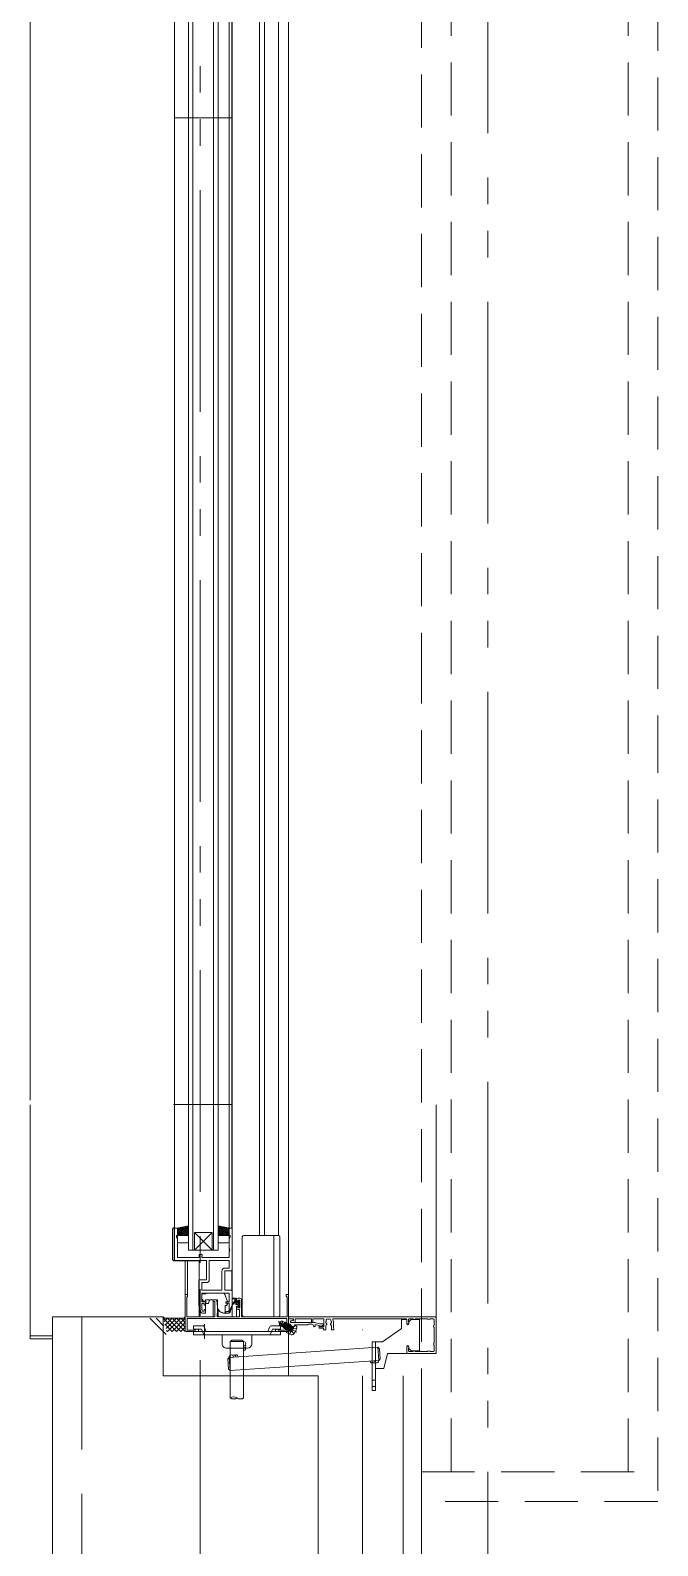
# Model space of a CAD drawing. Units: millimetres at full size. Extents: x -12803 to 120774, y -9413 to 101127.
# Drawn here: x 78964 to 79389, y 12226 to 13252 of the extents above; entities that cross this region are included whole.
import ezdxf

# ---------------------------------------------------------------- set-up
doc = ezdxf.new("R2010")
doc.units = ezdxf.units.MM
doc.header["$LTSCALE"] = 30
for name, pattern in [('DASHED1', [1.8, 1.2, -0.6]), ('DASHED3', [4, 3, -1]), ('DOUBLE_CHAIN1', [8.8, 5, -1, 0.6, -0.6, 0.6, -1])]:
    doc.linetypes.add(name, pattern=pattern)
doc.layers.add('0-0_NoName', color=7, linetype='Continuous')
for name, color, linetype, lineweight in [('2-0_通芯', 7, 'DOUBLE_CHAIN1', 15), ('2-1_躯体', 7, 'Continuous', 15), ('2-3_間仕切り', 7, 'Continuous', 15), ('2-A_建具', 7, 'Continuous', 15)]:
    doc.layers.add(name, color=color, linetype=linetype, lineweight=lineweight)

# ---------------------------------------------------------------- blocks, each defined once
blk = doc.blocks.new('グループ部品-732')
at = {"layer": '2-0_通芯'}
blk.add_line((79079.36, 20799.98), (79079.36, 5670.44), dxfattribs=at)
at = {"layer": '2-1_躯体'}
for p, q in [((78979.36, 12381.41), (79054.36, 12381.41)), ((78979.36, 12381.41), (78979.36, 6706.41)), ((79054.36, 12381.41), (79054.36, 12341.41)), ((79054.36, 12341.41), (79159.36, 12341.41)), ((79159.36, 12341.41), (79159.36, 11826.41))]:
    blk.add_line(p, q, dxfattribs=at)
at = {"layer": '2-1_躯体', "linetype": 'DASHED3'}
blk.add_line((78999.36, 12381.41), (78999.36, 6726.41), dxfattribs=at)
at = {"layer": '2-3_間仕切り'}
for p, q in [((79189.36, 12341.41), (79189.36, 11856.41)), ((79216.86, 12341.41), (79216.86, 12141.41)), ((79229.36, 12341.41), (79229.36, 12141.41))]:
    blk.add_line(p, q, dxfattribs=at)
at = {"layer": '2-A_建具', "linetype": 'DASHED1'}
for p, q in [((79249.36, 12276.41), (79249.36, 14316.41)), ((79369.36, 12276.41), (79369.36, 14316.41)), ((79229.36, 12808.3), (79229.36, 14163.34)), ((79389.36, 14138.3), (79389.36, 12785.54)), ((79229.36, 12256.41), (79229.36, 12808.3)), ((79389.36, 12785.54), (79389.36, 12256.41)), ((79229.36, 12276.41), (79389.36, 12276.41)), ((79389.36, 12256.41), (79229.36, 12256.41))]:
    blk.add_line(p, q, dxfattribs=at)
at = {"layer": '2-A_建具'}
for p, q in [((78964.36, 12527.91), (78964.36, 14224.41)), ((79101.06, 12381.41), (79101.06, 13307.48)), ((79062.06, 13297.91), (79062.06, 12419.91)), ((79071.56, 13291.41), (79071.56, 12426.41)), ((79074.56, 13291.41), (79074.56, 12426.41)), ((79088.56, 13291.41), (79088.56, 12426.41)), ((79091.56, 13291.41), (79091.56, 12426.41)), ((79139.36, 13292.91), (79139.36, 12341.41)), ((79099.06, 12436.41), (79099.06, 13281.41)), ((79100.96, 13276.41), (79100.96, 12441.41)), ((79119.56, 12436.41), (79119.56, 13276.41)), ((79122.96, 12436.41), (79122.96, 13276.41)), ((79100.96, 13192.81), (79062.06, 13192.81)), ((78964.36, 12368.41), (78964.36, 12524.91)), ((79100.96, 12525.01), (79061.26, 12525.01)), ((79239.36, 12381.41), (79239.36, 12524.91)), ((79064.06, 12441.41), (79071.56, 12442.91)), ((79064.06, 12436.64), (79070.02, 12442.6)), ((79064.06, 12438.05), (79068.25, 12442.25)), ((79065.24, 12436.41), (79071.56, 12442.72)), ((79071.56, 12438.68), (79068.03, 12442.21)), ((79071.56, 12440.1), (79069.21, 12442.44)), ((79071.56, 12441.51), (79070.39, 12442.68)), ((79099.06, 12441.41), (79091.56, 12442.91)), ((79097.87, 12436.41), (79091.56, 12442.72)), ((79091.56, 12441.51), (79092.72, 12442.68)), ((79091.56, 12440.1), (79093.9, 12442.44)), ((79091.56, 12438.68), (79095.08, 12442.21)), ((79099.06, 12436.64), (79093.09, 12442.6)), ((79099.06, 12438.05), (79094.86, 12442.25)), ((79060.76, 12440.71), (79060.76, 12420.21)), ((79061.76, 12419.21), (79061.76, 12441.71)), ((79062.06, 12441.71), (79061.76, 12441.71)), ((79063.56, 12441.41), (79062.06, 12441.41)), ((79071.56, 12436.41), (79063.36, 12436.41)), ((79064.06, 12439.47), (79066.49, 12441.9)), ((79064.06, 12440.88), (79064.72, 12441.54)), ((79064.06, 12436.41), (79064.06, 12441.41)), ((79068.17, 12436.41), (79064.06, 12440.53)), ((79066.76, 12436.41), (79064.06, 12439.11)), ((79065.34, 12436.41), (79064.06, 12437.7)), ((79064.06, 12432.41), (79064.06, 12435.41)), ((79069.59, 12436.41), (79064.5, 12441.5)), ((79065.06, 12436.41), (79070.56, 12436.41)), ((79071, 12436.41), (79065.68, 12441.73)), ((79066.66, 12436.41), (79071.56, 12441.31)), ((79071.56, 12437.27), (79066.85, 12441.97)), ((79068.07, 12436.41), (79071.56, 12439.9)), ((79069.49, 12436.41), (79071.56, 12438.48)), ((79070.9, 12436.41), (79071.56, 12437.07)), ((79071.56, 12435.41), (79071.56, 12432.41)), ((79075.56, 12426.41), (79075.56, 12438.41)), ((79087.56, 12438.41), (79075.56, 12426.41)), ((79075.56, 12438.41), (79087.56, 12426.41)), ((79087.56, 12438.41), (79075.56, 12438.41)), ((79087.56, 12438.41), (79087.56, 12426.41)), ((79091.56, 12437.27), (79096.26, 12441.97)), ((79096.46, 12436.41), (79091.56, 12441.31)), ((79095.04, 12436.41), (79091.56, 12439.9)), ((79093.63, 12436.41), (79091.56, 12438.48)), ((79092.21, 12436.41), (79091.56, 12437.07)), ((79091.56, 12436.41), (79099.76, 12436.41)), ((79091.56, 12435.41), (79091.56, 12432.41)), ((79092.11, 12436.41), (79097.44, 12441.73)), ((79098.06, 12436.41), (79092.56, 12436.41)), ((79093.53, 12436.41), (79098.61, 12441.5)), ((79094.94, 12436.41), (79099.06, 12440.53)), ((79096.36, 12436.41), (79099.06, 12439.11)), ((79099.06, 12439.47), (79096.63, 12441.9)), ((79097.77, 12436.41), (79099.06, 12437.7)), ((79099.06, 12440.88), (79098.39, 12441.54)), ((79099.06, 12432.41), (79099.06, 12435.41)), ((79101.16, 12441.41), (79099.56, 12441.41)), ((79107.96, 12382.41), (79107.96, 12435.41)), ((79132.46, 12436.41), (79108.96, 12436.41)), ((79129.42, 12381.41), (79129.42, 12436.41)), ((79133.46, 12382.41), (79133.46, 12435.41)), ((79070.56, 12431.41), (79065.06, 12431.41)), ((79071.56, 12426.41), (79091.56, 12426.41)), ((79092.56, 12431.41), (79098.06, 12431.41)), ((79099.13, 12426.45), (79099.13, 12426.37)), ((79069.36, 12419.21), (79069.36, 12371.91)), ((79070.76, 12396.41), (79070.76, 12419.21)), ((79078.66, 12419.41), (79078.66, 12381.41)), ((79085.59, 12419.41), (79085.59, 12406.48)), ((79083.26, 12396.81), (79080.59, 12396.81)), ((79080.59, 12393.01), (79081.26, 12393.01)), ((79081.26, 12393.01), (79081.26, 12391.84)), ((79081.26, 12391.84), (79082.96, 12391.84)), ((79091.21, 12392.91), (79082.96, 12392.91)), ((79082.96, 12383.91), (79082.96, 12392.91)), ((79083.26, 12396.81), (79083.26, 12397.41)), ((79083.26, 12391.54), (79083.26, 12390.61)), ((79085.08, 12390.64), (79085.8, 12392.64)), ((79088.16, 12392.91), (79088.16, 12381.41)), ((79091.16, 12392.69), (79091.21, 12387.31)), ((79097.9, 12391.78), (79096.22, 12396.42)), ((79102.86, 12392.01), (79101.17, 12389.79)), ((79102.86, 12391.41), (79101.46, 12389.59)), ((79103.56, 12393.91), (79101.56, 12393.91)), ((79101.73, 12393.61), (79102.86, 12393.41)), ((79102.86, 12390.71), (79102.86, 12393.91)), ((79103.86, 12392.02), (79102.86, 12393.02)), ((79104.82, 12389.71), (79102.86, 12391.68)), ((79103.86, 12393.37), (79103.32, 12393.91)), ((79103.86, 12391.61), (79103.86, 12393.61)), ((79104.8, 12391.31), (79104.16, 12391.31)), ((79106.16, 12389.72), (79104.57, 12391.31)), ((79106.36, 12393.91), (79105.06, 12393.91)), ((79105.26, 12392.11), (79105.26, 12391.77)), ((79106.32, 12390.9), (79105.26, 12391.97)), ((79106.27, 12391.82), (79105.77, 12392.32)), ((79078.68, 12388.84), (79079.94, 12384.62)), ((79083.56, 12390.31), (79084.61, 12390.31)), ((79091.56, 12381.41), (79091.56, 12386.53)), ((79095.16, 12383.91), (79098.81, 12383.91)), ((79097.86, 12390.22), (79097.25, 12388.91)), ((79099.77, 12384.62), (79101.04, 12388.84)), ((79103.32, 12389.87), (79103.01, 12390.17)), ((79104.96, 12389.71), (79103.86, 12389.71)), ((79105.26, 12389.41), (79105.26, 12388.01)), ((79106.36, 12388.18), (79105.26, 12389.28)), ((79105.46, 12387.73), (79105.27, 12387.91)), ((79105.56, 12387.71), (79106.06, 12387.71)), ((79106.16, 12388.71), (79106.16, 12390.81)), ((79239.36, 12380.91), (79239.36, 12356.91)), ((79045.35, 12380.41), (79056.32, 12369.44)), ((79049.59, 12380.41), (79054.9, 12375.09)), ((79063.36, 12371.41), (79054.36, 12380.41)), ((79055.01, 12378.06), (79057.36, 12380.41)), ((79060.36, 12371.41), (79055.51, 12376.26)), ((79055.66, 12375.71), (79060.36, 12380.41)), ((79056.31, 12373.37), (79063.36, 12380.41)), ((79057.36, 12371.41), (79056.66, 12372.1)), ((79057.36, 12371.41), (79066.36, 12380.41)), ((79066.36, 12371.41), (79057.36, 12380.41)), ((79060.36, 12371.41), (79069.36, 12380.41)), ((79069.36, 12371.41), (79060.36, 12380.41)), ((79069.36, 12374.41), (79063.36, 12380.41)), ((79063.36, 12371.41), (79069.36, 12377.41)), ((79069.36, 12377.41), (79066.36, 12380.41)), ((79066.36, 12371.41), (79069.36, 12374.41)), ((79069.86, 12371.41), (79077.86, 12371.41)), ((79081.23, 12375.29), (79074.86, 12375.29)), ((79074.86, 12375.29), (79074.86, 12372.99)), ((79074.86, 12372.99), (79080.36, 12372.99)), ((79133.86, 12371.41), (79074.86, 12371.41)), ((79074.86, 12371.41), (79074.86, 12369.12)), ((79082.16, 12374.66), (79083.44, 12371.49)), ((79082.36, 12366.41), (79082.36, 12376.41)), ((79126.55, 12374.66), (79125.27, 12371.48)), ((79127.75, 12371.48), (79126.82, 12369.18)), ((79127.48, 12375.28), (79133.86, 12375.28)), ((79128.36, 12372.98), (79127.75, 12371.48)), ((79133.86, 12372.98), (79128.36, 12372.98)), ((79130.86, 12371.41), (79139.36, 12371.41)), ((79137.98, 12374.89), (79132.29, 12378.18)), ((79133.02, 12377.58), (79133.17, 12377.84)), ((79133.15, 12375.78), (79133.02, 12377.58)), ((79133.33, 12377.4), (79133.02, 12377.58)), ((79134.8, 12378.63), (79133.17, 12377.84)), ((79134.4, 12376.96), (79133.17, 12377.84)), ((79133.46, 12375.94), (79133.33, 12377.4)), ((79133.86, 12375.28), (79133.86, 12372.98)), ((79133.86, 12371.41), (79133.86, 12369.11)), ((79134.4, 12376.96), (79136.48, 12374.76)), ((79136.78, 12377.49), (79134.8, 12378.63)), ((79135.09, 12377.37), (79134.86, 12378.6)), ((79135.13, 12374.63), (79135.28, 12374.89)), ((79135.15, 12374.67), (79135.84, 12374.28)), ((79135.69, 12375.6), (79136.78, 12377.49)), ((79136.06, 12374.44), (79135.84, 12373.84)), ((79135.99, 12373.75), (79135.84, 12373.84)), ((79135.99, 12373.75), (79136.21, 12374.35)), ((79135.99, 12373.75), (79136.37, 12373.97)), ((79136.12, 12375.15), (79136.84, 12377.4)), ((79137.21, 12377.62), (79136.26, 12375)), ((79137.37, 12377.09), (79136.37, 12373.97)), ((79136.37, 12373.97), (79136.45, 12373.93)), ((79136.39, 12374.86), (79137.37, 12377.53)), ((79137.82, 12377.27), (79136.45, 12373.49)), ((79136.45, 12373.93), (79137.44, 12377.05)), ((79136.45, 12373.49), (79136.45, 12373.93)), ((79136.6, 12373.4), (79136.45, 12373.49)), ((79136.6, 12373.4), (79137.97, 12377.18)), ((79136.6, 12373.4), (79136.98, 12373.62)), ((79136.76, 12377.44), (79136.84, 12377.4)), ((79137.21, 12377.62), (79136.84, 12377.4)), ((79137.97, 12376.74), (79136.98, 12373.62)), ((79136.98, 12373.62), (79137.05, 12373.58)), ((79138.43, 12376.92), (79137.05, 12373.14)), ((79137.05, 12373.58), (79138.05, 12376.7)), ((79137.05, 12373.14), (79137.05, 12373.58)), ((79137.2, 12373.05), (79137.05, 12373.14)), ((79137.2, 12373.05), (79138.58, 12376.83)), ((79137.2, 12373.05), (79137.58, 12373.27)), ((79137.37, 12377.53), (79137.21, 12377.62)), ((79137.37, 12377.53), (79137.37, 12377.09)), ((79137.37, 12377.09), (79137.44, 12377.05)), ((79137.82, 12377.27), (79137.44, 12377.05)), ((79138.58, 12376.39), (79137.58, 12373.27)), ((79137.58, 12373.27), (79137.66, 12373.23)), ((79139.03, 12376.57), (79137.66, 12372.79)), ((79137.66, 12373.23), (79138.65, 12376.35)), ((79137.66, 12372.79), (79137.66, 12373.23)), ((79137.81, 12372.7), (79137.66, 12372.79)), ((79137.81, 12372.7), (79139.18, 12376.48)), ((79137.81, 12372.7), (79138.19, 12372.92)), ((79137.97, 12377.18), (79137.82, 12377.27)), ((79137.97, 12377.18), (79137.97, 12376.74)), ((79137.97, 12376.74), (79138.05, 12376.7)), ((79138.43, 12376.92), (79138.05, 12376.7)), ((79139.18, 12376.04), (79138.19, 12372.92)), ((79138.19, 12372.92), (79138.27, 12372.88)), ((79139.64, 12376.22), (79138.27, 12372.44)), ((79138.27, 12372.88), (79139.26, 12376)), ((79138.27, 12372.44), (79138.27, 12372.88)), ((79138.42, 12372.35), (79138.27, 12372.44)), ((79138.42, 12372.35), (79139.79, 12376.13)), ((79138.42, 12372.35), (79138.8, 12372.57)), ((79138.58, 12376.83), (79138.43, 12376.92)), ((79138.58, 12376.83), (79138.58, 12376.39)), ((79138.58, 12376.39), (79138.65, 12376.35)), ((79139.03, 12376.57), (79138.65, 12376.35)), ((79139.79, 12375.69), (79138.8, 12372.57)), ((79138.8, 12372.57), (79138.87, 12372.53)), ((79138.84, 12374.39), (79139.88, 12373.79)), ((79139.02, 12372), (79139.4, 12372.22)), ((79139.18, 12376.48), (79139.03, 12376.57)), ((79139.18, 12376.48), (79139.18, 12376.04)), ((79139.18, 12376.04), (79139.26, 12376)), ((79139.64, 12376.22), (79139.26, 12376)), ((79139.4, 12372.22), (79139.48, 12372.18)), ((79140.85, 12375.52), (79139.48, 12371.74)), ((79139.48, 12372.18), (79140.47, 12375.3)), ((79139.48, 12371.74), (79139.48, 12372.18)), ((79139.63, 12371.65), (79139.48, 12371.74)), ((79139.63, 12371.65), (79140.01, 12371.87)), ((79139.79, 12376.13), (79139.64, 12376.22)), ((79139.79, 12376.13), (79139.79, 12375.69)), ((79139.79, 12375.69), (79139.87, 12375.65)), ((79140.25, 12375.87), (79139.87, 12375.65)), ((79140.01, 12369.68), (79143.51, 12375.74)), ((79141, 12374.99), (79140.01, 12371.87)), ((79140.01, 12371.87), (79140.08, 12371.83)), ((79141.46, 12375.17), (79140.08, 12371.39)), ((79140.08, 12371.83), (79141.08, 12374.95)), ((79140.08, 12371.39), (79140.08, 12371.83)), ((79140.16, 12371.35), (79140.08, 12371.39)), ((79140.16, 12371.35), (79142.14, 12374.77)), ((79140.46, 12371.46), (79140.28, 12371.56)), ((79140.4, 12375.34), (79140.47, 12375.3)), ((79140.85, 12375.52), (79140.47, 12375.3)), ((79140.75, 12373.29), (79145.01, 12370.83)), ((79141, 12375.43), (79140.85, 12375.52)), ((79141, 12374.99), (79141.08, 12374.95)), ((79141.46, 12375.17), (79141.08, 12374.95)), ((79141.25, 12373.23), (79141.68, 12374.6)), ((79141.61, 12374.64), (79141.68, 12374.6)), ((79142.06, 12374.82), (79141.68, 12374.6)), ((79142.19, 12374.46), (79142.01, 12374.56)), ((79143.51, 12375.74), (79144.43, 12375.1)), ((79164.67, 12378.11), (79164.61, 12377.99)), ((79164.75, 12377.2), (79164.84, 12377.11)), ((79164.88, 12378.91), (79164.87, 12378.76)), ((79165.31, 12376.35), (79165.31, 12376.21)), ((79166.2, 12379.69), (79166.05, 12379.73)), ((79166.86, 12379.73), (79166.71, 12379.69)), ((79167.61, 12376.21), (79167.61, 12376.35)), ((79168.04, 12378.76), (79168.03, 12378.91)), ((79168.07, 12377.11), (79168.16, 12377.2)), ((79168.3, 12377.99), (79168.25, 12378.11)), ((79218.86, 12379.91), (79169.68, 12379.91)), ((79189.16, 12372.61), (79189.36, 12372.41)), ((79219.41, 12379.41), (79215.91, 12379.41)), ((79219.36, 12377.16), (79219.36, 12379.41)), ((79219.41, 12376.61), (79219.41, 12379.41)), ((79222.31, 12379.41), (79220.81, 12377.91)), ((79220.81, 12377.91), (79220.81, 12376.61)), ((79227.91, 12379.41), (79222.31, 12379.41)), ((79227.91, 12358.41), (79227.91, 12379.41)), ((78964.36, 12368.41), (78964.36, 12366.41)), ((78979.36, 12368.41), (78964.36, 12368.41)), ((78979.36, 12366.41), (78964.36, 12366.41)), ((79133.86, 12369.11), (79074.86, 12369.11)), ((79094.36, 12369.11), (79094.36, 12363.11)), ((79111.36, 12360.11), (79097.36, 12360.11)), ((79099.05, 12353.9), (79199.85, 12360.7)), ((79099.86, 12326.41), (79099.86, 12364.61)), ((79108.86, 12364.61), (79099.86, 12364.61)), ((79108.86, 12364.61), (79107.86, 12365.61)), ((79108.86, 12326.41), (79108.86, 12364.61)), ((79114.36, 12369.11), (79114.36, 12363.11)), ((79140.01, 12369.68), (79141.02, 12369.2)), ((79195.91, 12364.41), (79195.91, 12331.41)), ((79203.05, 12364.41), (79195.91, 12364.41)), ((79198.21, 12331.41), (79198.21, 12364.41)), ((79200.46, 12351.72), (79199.85, 12360.7)), ((79219.36, 12356.91), (79219.36, 12360.66)), ((79219.41, 12356.41), (79219.41, 12361.21)), ((79220.81, 12361.21), (79220.81, 12359.91)), ((79099.05, 12353.9), (79098.12, 12352.83)), ((79099.05, 12353.9), (79099.66, 12344.92)), ((79099.66, 12344.92), (79200.46, 12351.72)), ((79200.46, 12351.72), (79201.39, 12352.79)), ((79203.73, 12346.41), (79206.41, 12356.41)), ((79206.41, 12356.41), (79238.86, 12356.41)), ((79220.81, 12359.91), (79222.31, 12358.41)), ((79222.31, 12358.41), (79227.91, 12358.41)), ((79203.73, 12346.41), (79198.21, 12346.41)), ((79195.91, 12338.56), (79198.21, 12338.56)), ((79195.91, 12334.06), (79198.21, 12334.06)), ((79195.91, 12331.41), (79198.21, 12331.41))]:
    blk.add_line(p, q, dxfattribs=at)
for points in [[(79132.46, 12436.41), (79132.46, 13294.41), (79151.46, 13294.41)], [(79080.76, 12422.61), (79080.76, 12423.41), (79078.66, 12423.41), (79078.66, 12421.41), (79063.99, 12421.41), (79063.99, 12433.68), (79063.36, 12435.41), (79063.36, 12436.41)], [(79098.81, 12383.91), (79100.96, 12388.98), (79101.16, 12388.98), (79101.16, 12398.91), (79100.96, 12398.91), (79100.96, 12412.91), (79101.16, 12412.91), (79101.16, 12441.41)], [(79099.76, 12436.41), (79099.76, 12435.41), (79099.13, 12433.68), (79099.13, 12427.37)], [(79099.13, 12425.45), (79099.13, 12421.41), (79080.59, 12421.41), (79080.59, 12422.28)], [(79061.26, 12419.21), (79078.07, 12419.21), (79078.07, 12419.41)], [(79062.56, 12419.41), (79083.66, 12419.41), (79083.66, 12406.41), (79079.16, 12406.41)], [(79078.76, 12419.41), (79078.76, 12405.91), (79078.56, 12405.91), (79078.56, 12388.98), (79078.66, 12388.98), (79079.94, 12384.62), (79080.3, 12384.11), (79080.9, 12383.91)], [(79083.59, 12404.48), (79080.59, 12404.48), (79080.59, 12399.34), (79094.13, 12399.34), (79094.13, 12412.34)], [(79096.13, 12414.34), (79099.13, 12414.34), (79099.13, 12419.41), (79085.59, 12419.41)], [(79100.56, 12399.41), (79096.06, 12399.41), (79096.06, 12412.41), (79100.56, 12412.41)], [(79070.96, 12395.21), (79070.96, 12396.41), (79069.36, 12396.41)], [(79088.16, 12391.71), (79089.46, 12391.71), (79089.46, 12381.41), (79070.36, 12381.41), (79070.36, 12394.61)], [(79080.9, 12383.91), (79082.96, 12383.91), (79082.96, 12386.21), (79082.16, 12386.21), (79082.16, 12385.11), (79080.94, 12385.11), (79080.59, 12386.3), (79080.59, 12390.31), (79082.16, 12390.31), (79082.16, 12389.21), (79082.96, 12389.21), (79082.96, 12391.51), (79080.59, 12391.51), (79080.59, 12397.41), (79099.13, 12397.41), (79099.13, 12391.51), (79096.76, 12391.51), (79096.76, 12390.51), (79099.13, 12390.51), (79099.13, 12386.3), (79098.71, 12384.91), (79097.26, 12384.91)], [(79091.16, 12384.11), (79091.16, 12388.41), (79090.8, 12392.45)], [(79091.21, 12392.91), (79091.21, 12387.31), (79091.44, 12386.67), (79092.86, 12384.98), (79095.16, 12383.91)], [(79104.06, 12392.91), (79104.06, 12391.61), (79104.86, 12391.61), (79104.86, 12392.71), (79106.36, 12392.71), (79106.36, 12387.51), (79104.86, 12387.51), (79104.86, 12388.61), (79104.06, 12388.61), (79104.06, 12381.41)], [(79138.36, 12394.61), (79138.36, 12381.41), (79107.36, 12381.41), (79107.36, 12392.91)], [(79139.36, 12396.41), (79137.76, 12396.41), (79137.76, 12395.21)], [(79069.36, 12381.41), (79068.36, 12380.41), (79055.36, 12380.41), (79054.36, 12381.41)], [(79105.06, 12386.31), (79106.16, 12386.31), (79106.16, 12381.41), (79090.86, 12381.41), (79090.86, 12383.72)], [(79096.46, 12383.91), (79096.46, 12388.91), (79097.25, 12388.91)], [(79139.36, 12381.41), (79238.86, 12381.41), (79239.36, 12380.91)], [(79078.36, 12371.91), (79078.36, 12372.41), (79077.32, 12373.01), (79076.36, 12373.01), (79076.36, 12372.31), (79070.56, 12372.31), (79070.56, 12380.21), (79138.16, 12380.21), (79138.16, 12372.31), (79132.36, 12372.31), (79132.36, 12373.01), (79131.4, 12373.01), (79130.36, 12372.41), (79130.36, 12371.91)], [(79080.36, 12372.99), (79080.96, 12371.49), (79081.89, 12369.19)], [(79135.13, 12374.63), (79133.15, 12375.78), (79133.46, 12375.94)], [(79133.33, 12377.4), (79136.19, 12374.37), (79133.46, 12375.94)], [(79134.31, 12377.01), (79135.09, 12377.37), (79136.37, 12376.79)], [(79135.84, 12373.84), (79135.84, 12374.28), (79135.92, 12374.52)], [(79155.06, 12376.31), (79152.66, 12376.31), (79152.36, 12376.01), (79143.66, 12376.01), (79141.98, 12373.1), (79141.78, 12373), (79141.51, 12372.53), (79141.52, 12372.31), (79139.9, 12369.5), (79137.96, 12370.62), (79137.96, 12371.41)], [(79139.02, 12372), (79140.4, 12375.78), (79140.25, 12375.87), (79138.87, 12372.09)], [(79139.02, 12372), (79138.87, 12372.09), (79138.87, 12372.53), (79139.87, 12375.65)], [(79141.17, 12378.5), (79142.76, 12378.78), (79142.76, 12379.91), (79139.36, 12379.91)], [(79139.36, 12373.56), (79140.78, 12376.03), (79139.36, 12376.86)], [(79140.4, 12375.78), (79140.4, 12375.34), (79139.4, 12372.22)], [(79139.63, 12371.65), (79141, 12375.43), (79141, 12374.99)], [(79140.41, 12371.77), (79141.61, 12375.08), (79141.46, 12375.17)], [(79142.14, 12378.92), (79140.56, 12378.64), (79140.56, 12377.51), (79148.9, 12377.51), (79149.08, 12377.39), (79149.63, 12377.39), (79149.81, 12377.51)], [(79141.61, 12375.08), (79141.61, 12374.64), (79141.05, 12372.89)], [(79154.86, 12378.01), (79154.86, 12379.91), (79143.86, 12379.91), (79143.86, 12377.74), (79141.3, 12377.51)], [(79142.78, 12369.75), (79141.66, 12371.44), (79141.7, 12372.74)], [(79144.83, 12373.3), (79142.8, 12373.43), (79141.7, 12372.74)], [(79142.14, 12374.77), (79142.06, 12374.82), (79141.89, 12374.35)], [(79149.81, 12377.51), (79156.87, 12377.51), (79160.6, 12376.51), (79162.56, 12376.51)], [(79164.88, 12375.81), (79164.56, 12375.51), (79164.56, 12372.61), (79162.96, 12372.61), (79162.96, 12373.61), (79159.96, 12373.61), (79159.96, 12375.01), (79160.46, 12375.01), (79161.02, 12374.61), (79163.26, 12374.61), (79163.26, 12379.91), (79155.86, 12379.91), (79155.86, 12378.01)], [(79162.81, 12375.58), (79160.86, 12374.45), (79160.65, 12375.26), (79157.26, 12376.16), (79157.26, 12375.11)], [(79169.66, 12377.91), (79169.66, 12373.83), (79169.96, 12373.31), (79169.96, 12372.61), (79168.36, 12372.61), (79168.36, 12375.51), (79168.03, 12375.81)], [(79215.91, 12379.41), (79215.91, 12373.41), (79203.05, 12364.41)], [(79220.56, 12379.41), (79220.56, 12377.9), (79220.64, 12377.69)], [(79223.72, 12379.84), (79223.53, 12379.91), (79221.06, 12379.91)], [(79233.72, 12379.84), (79233.53, 12379.91), (79225.19, 12379.91), (79225, 12379.84)], [(79237.36, 12379.91), (79235.19, 12379.91), (79235, 12379.84)], [(79237.79, 12375.55), (79237.86, 12375.74), (79237.86, 12379.41)], [(79237.79, 12363.55), (79237.86, 12363.74), (79237.86, 12374.08), (79237.79, 12374.27)], [(79107.86, 12365.61), (79100.86, 12365.61), (79099.86, 12364.61)], [(79201.39, 12352.79), (79200.92, 12359.77), (79199.85, 12360.7)], [(79220.64, 12360.14), (79220.56, 12359.93), (79220.56, 12358.41)], [(79237.86, 12358.41), (79237.86, 12362.08), (79237.79, 12362.27)], [(79098.12, 12352.83), (79098.59, 12345.85), (79099.66, 12344.92)], [(79221.06, 12357.91), (79223.53, 12357.91), (79223.72, 12357.98)], [(79225, 12357.98), (79225.19, 12357.91), (79233.53, 12357.91), (79233.72, 12357.98)], [(79235, 12357.98), (79235.19, 12357.91), (79237.36, 12357.91)]]:
    blk.add_lwpolyline(points, dxfattribs=at)
for centre, radius, start, end in [((79061.76, 12440.71), 1, 90, 180), ((79063.56, 12440.91), 0.5, 0, 90), ((79065.06, 12435.41), 1, 89.9999, 179.9999), ((79065.06, 12432.41), 1, 179.9999, 269.9999), ((79070.56, 12435.41), 1, 359.9999, 89.9999), ((79070.56, 12432.41), 1, 269.9999, 359.9999), ((79092.56, 12435.41), 1, 90.0001, 180.0001), ((79092.56, 12432.41), 1, 180.0001, 270.0001), ((79098.06, 12435.41), 1, 0.0001, 90.0001), ((79098.06, 12432.41), 1, 270.0001, 0.0001), ((79099.56, 12440.91), 0.5, 90, 180), ((79108.96, 12435.41), 1, 90, 180), ((79132.46, 12435.41), 1, 0, 89.99999), ((79080.79, 12422.28), 0.2, 125.09963, 180), ((79080.56, 12422.61), 0.2, 305.09963, 0), ((79099.33, 12427.37), 0.2, 180, 246.42182), ((79099.33, 12426.45), 0.2, 113.57818, 180), ((79099.33, 12426.37), 0.2, 180, 246.42182), ((79099.33, 12425.45), 0.2, 113.57818, 180), ((79099.13, 12426.91), 0.3, 293.57818, 66.42182), ((79099.13, 12425.91), 0.3, 293.57818, 66.42182), ((79061.76, 12420.21), 1, 180, 270), ((79062.56, 12419.91), 0.5, 180, 270), ((79096.13, 12412.34), 2, 90, 180), ((79100.56, 12412.91), 0.5, 270, 0), ((79079.16, 12405.91), 0.5, 90, 180), ((79083.59, 12406.48), 2, 270, 0), ((79070.66, 12394.61), 0.3, 90, 180), ((79070.66, 12395.21), 0.3, 270, 0), ((79082.96, 12391.54), 0.3, 0, 89.99999), ((79086.25, 12392.41), 0.5, 90, 160), ((79090.3, 12392.41), 0.5, 5, 90), ((79090.86, 12392.61), 0.3, 0.5, 89.99999), ((79094.81, 12395.91), 1.5, 19.85326, 89.99999), ((79096.96, 12391.44), 1, 3.88684, 19.85326), ((79100.56, 12398.91), 0.5, 0, 90), ((79101.56, 12393.71), 0.2, 90.00001, 330), ((79103.56, 12393.61), 0.3, 0, 90), ((79104.16, 12391.61), 0.3, 180, 270), ((79105.06, 12392.91), 1, 90, 180), ((79104.8, 12391.01), 0.3, 33.05573, 90), ((79105.26, 12391.31), 0.25, 213.05573, 56.94427), ((79105.56, 12392.11), 0.3, 45, 180), ((79105.56, 12391.77), 0.3, 180, 236.94427), ((79106.16, 12391.01), 0.2, 270, 0), ((79106.06, 12391.61), 0.3, 0, 45), ((79106.36, 12392.91), 1, 0, 90), ((79138.06, 12395.21), 0.3, 180, 270), ((79138.06, 12394.61), 0.3, 0, 90), ((79079.16, 12388.98), 0.5, 180, 196.69924), ((79080.9, 12384.91), 1, 196.69924, 270), ((79083.56, 12390.61), 0.3, 180, 270), ((79084.61, 12390.81), 0.5, 270, 340), ((79091.06, 12383.72), 0.2, 104.47751, 180), ((79090.96, 12384.11), 0.2, 284.47751, 0), ((79092.2, 12387.32), 1, 180.5, 220), ((79095.16, 12386.91), 3, 220, 270), ((79097.26, 12384.41), 0.5, 90, 270), ((79096.96, 12390.64), 1, 335, 352.59308), ((79098.81, 12384.91), 1, 270, 343.30076), ((79100.56, 12388.98), 0.5, 343.30076, 0), ((79101.26, 12389.61), 0.2, 114.41711, 354.41711), ((79103.86, 12390.71), 1, 180, 270), ((79105.06, 12387.31), 1, 180, 270), ((79104.96, 12389.41), 0.3, 0, 90), ((79105.56, 12388.01), 0.3, 180, 270), ((79106.06, 12388.01), 0.3, 270, 0), ((79106.16, 12388.51), 0.2, 0, 90), ((79108.96, 12382.41), 1, 180, 270), ((79132.46, 12382.41), 1, 270, 0), ((79069.86, 12371.91), 0.5, 180, 270), ((79077.86, 12371.91), 0.5, 270, 0), ((79081.23, 12374.29), 1, 21.99783, 90), ((79127.48, 12374.28), 1, 90, 157.99665), ((79130.86, 12371.91), 0.5, 180, 270), ((79136.31, 12374.58), 0.248, 240, 47.19096), ((79138.86, 12371.91), 0.5, 270, 0), ((79140.21, 12371.03), 0.5, 330, 60), ((79141.26, 12378.01), 0.5, 100.00001, 275), ((79142.06, 12379.41), 0.5, 279.99999, 90), ((79142.44, 12374.89), 0.5, 240, 330), ((79136.21, 12375.91), 9, 314.11915, 345.88085), ((79143.68, 12374.03), 1.3, 345.88085, 55), ((79155.36, 12378.01), 0.5, 179.99999, 0.00001), ((79155.06, 12375.11), 1.2, 0.00001, 89.99999), ((79156.76, 12375.11), 0.5, 179.99999, 0.00001), ((79162.56, 12376.01), 0.5, 299.99999, 90), ((79164.98, 12377.65), 0.5, 136.86987, 243.13005), ((79166.46, 12377.91), 1.8, 151.96927, 173.73983), ((79165.6, 12379.14), 0.75, 52.29964, 197.7004), ((79166.46, 12377.91), 1.8, 206.26017, 225.20714), ((79164.91, 12376.21), 0.4, 265.90396, 0.00001), ((79164.91, 12376.35), 0.4, 0.00007, 45.20724), ((79166.46, 12377.91), 1.8, 81.96925, 98.03075), ((79167.32, 12379.14), 0.75, 342.2996, 127.70036), ((79168.01, 12376.35), 0.4, 134.79276, 179.99993), ((79168.01, 12376.21), 0.4, 179.99999, 274.09604), ((79166.46, 12377.91), 1.8, 314.79286, 333.73983), ((79166.46, 12377.91), 1.8, 6.26017, 28.03073), ((79167.93, 12377.65), 0.5, 296.86995, 43.13013), ((79169.68, 12379.51), 0.4, 90.00006, 206.38784), ((79166.46, 12377.91), 3.2, 359.99998, 26.38778), ((79218.86, 12379.41), 0.5, 0.00001, 89.99999), ((79220.11, 12377.16), 0.75, 180.00002, 44.41533), ((79220.11, 12376.61), 0.7, 180, 0), ((79221.06, 12379.41), 0.5, 90.00001, 179.99999), ((79224.36, 12380.61), 1, 230.28486, 309.71514), ((79234.36, 12380.61), 1, 230.28486, 309.71514), ((79237.36, 12379.41), 0.5, 0.00001, 89.99999), ((79238.56, 12374.91), 1, 140.28486, 219.71514), ((79097.36, 12363.11), 3, 179.99873, 269.99878), ((79108.86, 12363.11), 1.5, 270, 90), ((79108.86, 12361.61), 1.5, 270, 30), ((79108.86, 12360.11), 1.5, 270, 30), ((79111.36, 12363.11), 3, 269.99878, 359.99845), ((79141.57, 12370.38), 1.3, 245, 314.11915), ((79220.11, 12360.66), 0.75, 315.58467, 179.99998), ((79220.11, 12361.21), 0.7, 0, 180), ((79238.56, 12362.91), 1, 140.28486, 219.71514), ((79100.55, 12354), 1.5, 3.85934, 183.85934), ((79102.05, 12354.1), 1.5, 3.85934, 123.85934), ((79103.54, 12354.2), 1.5, 3.85934, 123.85934), ((79195.97, 12351.42), 1.5, 183.85934, 303.85934), ((79197.47, 12351.52), 1.5, 183.85934, 303.85934), ((79198.96, 12351.62), 1.5, 183.85934, 3.85934), ((79219.86, 12356.91), 0.5, 180.00001, 269.99999), ((79221.06, 12358.41), 0.5, 180.00001, 269.99999), ((79224.36, 12357.21), 1, 50.28486, 129.71514), ((79234.36, 12357.21), 1, 50.28486, 129.71514), ((79237.36, 12358.41), 0.5, 270.00001, 359.99999), ((79238.86, 12356.91), 0.5, 270.00001, 359.99999), ((79102.11, 12323.1), 4, 55.77113, 124.22887), ((79102.11, 12329.72), 4, 235.77113, 304.22887), ((79106.61, 12329.72), 4, 235.77113, 304.22887)]:
    blk.add_arc(centre, radius, start, end, dxfattribs=at)
blk = doc.blocks.new('グループ部品-763')
at = {"layer": '2-0_通芯'}
blk.add_line((79079.36, 20799.98), (79079.36, 5670.44), dxfattribs=at)

msp = doc.modelspace()

# ---------------------------------------------------------------- linework, layer by layer
at = {"layer": '2-0_通芯'}
msp.add_line((79274.36, 24156.41), (79274.36, 5670.44), dxfattribs=at)

# ---------------------------------------------------------------- block references
at = {"layer": '0-0_NoName'}
for name in ['グループ部品-732', 'グループ部品-763']:
    msp.add_blockref(name, (0, 0), dxfattribs=at)

doc.saveas('drawing.dxf')
